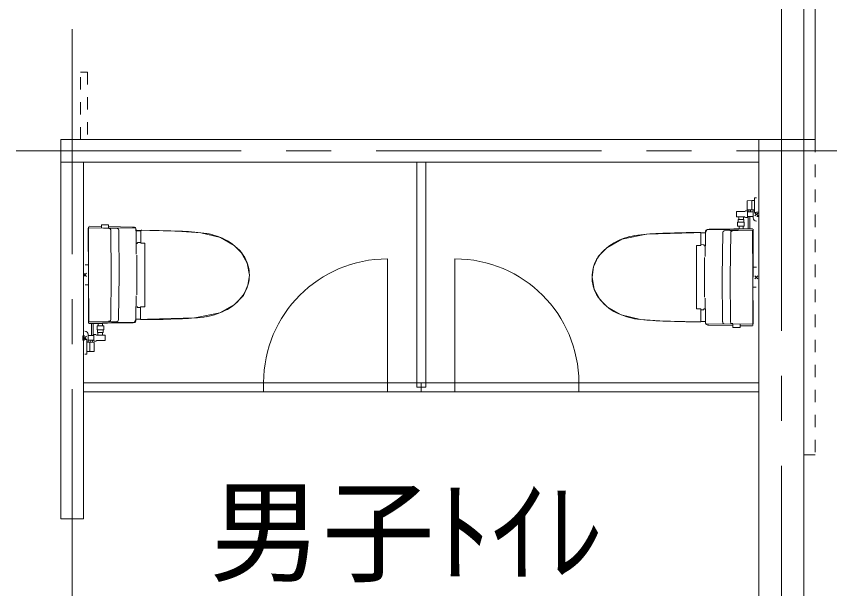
# Model space of a CAD drawing. Units: millimetres at full size, sheet at 1:200; details may follow other scales. Extents: x -41288 to 40712, y -30566 to 25834.
# Drawn here: x -10050 to -6437, y -7603 to -5060 of the extents above; entities that cross this region are included whole.
import ezdxf
from ezdxf.enums import TextEntityAlignment as Align

# ---------------------------------------------------------------- set-up
doc = ezdxf.new("R2010")
doc.units = ezdxf.units.MM
doc.header["$LTSCALE"] = 200
doc.linetypes.add('CHAIN1', pattern=[8, 5, -1, 1, -1])
doc.linetypes.add('USER6', pattern=[0.555573, 0.27771, -0.277863])
doc.layers.add('2-A_文字', color=7, linetype='Continuous', lineweight=18)
doc.layers.add('2-B_寸法', color=7, linetype='Continuous', lineweight=18)
doc.styles.add('ＭＳ ゴシック', font='')
doc.styles.get('ＭＳ ゴシック').set_extended_font_data('MS Gothic')

# ---------------------------------------------------------------- blocks, each defined once
blk = doc.blocks.new('____-24-1')
at = {"layer": '2-B_寸法'}
for p, q in [((617803, -198037), (617806, -196062)), ((618781, -196014), (617806, -196062)), ((618781, -196014), (618778, -198088)), ((619430, -196014), (618781, -196014)), ((619427, -198676), (619431, -195427)), ((619431, -195427), (619831, -195428)), ((615378, -198446), (617158, -198448)), ((615729, -198446), (615378, -198446)), ((617388, -198354), (617428, -198314)), ((617388, -198354), (617428, -198314)), ((617428, -198314), (617828, -198314)), ((617428, -198314), (617771, -198314)), ((618778, -198088), (617803, -198037)), ((617828, -198314), (617826, -199784)), ((617826, -199687), (617827, -198412)), ((619127, -198539), (617827, -198537)), ((619127, -198539), (617827, -198537)), ((619428, -198089), (618778, -198088)), ((619127, -198251), (619125, -199851)), ((619127, -198329), (619125, -199929)), ((619427, -198676), (619827, -198677)), ((620180, -198699), (619472, -199405)), ((620179, -199406), (619473, -198698)), ((620335, -198555), (619927, -198543)), ((620333, -199551), (620335, -198555)), ((615376, -199646), (617156, -199648)), ((615727, -199646), (615376, -199646)), ((617050, -200223), (615800, -200221)), ((615902, -199821), (615902, -200221)), ((616950, -199823), (616949, -200223)), ((617125, -199648), (617156, -199648)), ((617125, -199648), (617156, -199648)), ((617386, -199744), (617426, -199784)), ((617386, -199744), (617426, -199784)), ((617426, -199784), (617826, -199784)), ((617426, -199784), (617769, -199784)), ((619126, -199563), (617826, -199562)), ((619126, -199563), (617826, -199562)), ((618003, -199640), (617983, -202256)), ((618373, -202250), (618393, -199640)), ((620333, -199551), (619925, -199561)), ((620333, -199551), (619925, -199561)), ((614807, -202306), (609299, -202394)), ((614807, -202306), (615948, -202307)), ((615648, -200814), (615647, -201713)), ((615647, -201713), (617122, -201715)), ((615648, -200814), (617123, -200816)), ((615948, -202287), (618950, -202239)), ((615958, -202291), (615959, -201714)), ((616891, -202275), (616892, -201715)), ((617122, -201715), (617123, -200816)), ((607249, -203112), (605074, -203116)), ((607475, -203477), (607468, -205984)), ((607480, -203275), (607475, -203477)), ((608465, -203207), (607492, -203223)), ((608450, -208403), (608515, -203773)), ((608515, -203773), (608525, -202893)), ((612245, -213039), (612357, -203125)), ((612661, -202717), (618949, -202616)), ((614008, -213041), (614113, -203156)), ((614590, -202742), (614473, -202745)), ((619042, -223747), (619072, -202351)), ((608049, -205817), (607468, -205803)), ((606542, -205982), (606532, -213031)), ((607468, -205984), (606542, -205982)), ((608315, -208634), (608303, -217433)), ((619810, -210825), (619060, -210824)), ((606523, -220080), (606532, -213031)), ((612245, -213039), (612330, -222952)), ((614008, -213041), (614086, -222927)), ((620161, -212696), (619453, -213402)), ((620160, -213403), (619454, -212695)), ((619804, -215274), (619054, -215273)), ((608438, -217664), (608490, -222294)), ((607448, -220081), (606523, -220080)), ((607449, -222587), (607448, -220081)), ((608030, -220249), (607448, -220261)), ((607222, -222952), (605047, -222942)), ((607453, -222790), (607449, -222587)), ((608439, -222860), (607465, -222841)), ((608490, -222294), (608498, -223174)), ((614596, -223776), (609270, -223675)), ((612633, -223362), (618921, -223480)), ((614562, -223342), (614445, -223339)), ((614594, -223490), (614599, -224190)), ((616187, -224192), (616194, -223492)), ((618920, -223857), (616190, -223806)), ((619093, -223296), (619043, -223296)), ((619091, -223413), (619093, -223296)), ((616187, -224192), (614599, -224190))]:
    blk.add_line(p, q, dxfattribs=at)
for points in [[(615378, -198446), (615376, -199646), (615378, -198446)], [(620333, -199551), (620335, -198555), (619927, -198543)], [(615877, -200814), (615800, -200722), (615800, -200221)], [(616972, -200815), (617049, -200724), (617050, -200223)]]:
    blk.add_lwpolyline(points, dxfattribs=at)
blk.add_lwpolyline([(618949, -202616), (608893, -202449), (608523, -203111), (595414, -203493), (589914, -204587), (586614, -206486), (584655, -208440), (583657, -210735), (583326, -213015), (583788, -215688), (585151, -218056), (586687, -219596), (589764, -221379), (594081, -222405), (599387, -222771), (608496, -222956), (608581, -223475), (619091, -223413)], close=True, dxfattribs=at)
for centre, radius, start, end in [((617158, -198123), 325, 269.92203, 314.92203), ((625929, -199957), 7933, 166.16131, 169.69261), ((625929, -199957), 7593, 165.67041, 169.22936), ((619827, -198252), 700, 166.4992, 179.92206), ((615727, -199821), 175, 359.92203, 89.92203), ((617125, -199823), 175, 89.92203, 179.92206), ((617156, -199973), 325, 44.92203, 89.92203), ((619825, -199852), 700, 179.92203, 269.92203), ((619825, -199852), 700, 179.92203, 269.92203), ((595170, -217852), 14268, 99.30872, 119.19713), ((600657, -262707), 59446, 92.37368, 97.60135), ((617346, -753871), 550892, 91.27653, 91.99228), ((607259, -203708), 595, 80.21866, 91.01867), ((607317, -203399), 282, 61.6101, 81.18367), ((607410, -203222), 81.9, 359.21783, 59.46552), ((607437, -203238), 56.3, 319.17228, 15.40994), ((608990, -202861), 466, 144.79038, 183.90223), ((608952, -202917), 472, 97.19286, 136.6698), ((609350, -204314), 1921, 91.53257, 103.83034), ((612718, -203077), 364, 98.93686, 187.68414), ((614696, -203136), 584, 158.23079, 181.99183), ((614395, -203022), 262, 119.29392, 156.95341), ((614472, -203203), 458, 89.89378, 116.66201), ((593305, -214570), 10493, 119.0492, 148.7331), ((608063, -206052), 235, 64.95687, 93.23492), ((608058, -206010), 201, 16.08487, 58.57957), ((607703, -206107), 568, 358.06738, 15.52269), ((591310, -213010), 7984, 150.8702, 180.0322), ((591310, -213011), 7984, 179.81186, 208.97386), ((593309, -211456), 10493, 211.11096, 240.79486), ((608044, -220015), 235, 266.60914, 294.88719), ((608039, -220056), 201, 301.26449, 343.75919), ((607685, -219959), 568, 344.32137, 1.77668), ((595183, -208179), 14268, 240.64693, 260.53534), ((600792, -163339), 59446, 262.24271, 267.47038), ((618818, 327778), 550892, 267.85178, 268.56754), ((607234, -222356), 595, 268.82539, 279.6254), ((607291, -222665), 282, 278.66039, 298.23396), ((607383, -222842), 81.9, 300.37854, 0.62623), ((607411, -222826), 56.3, 344.43412, 40.67178), ((608962, -223207), 466, 175.94183, 215.05368), ((608925, -223152), 472, 223.17426, 262.6512), ((609326, -221756), 1921, 256.01372, 268.31149), ((612691, -223002), 364, 172.15992, 260.9072), ((614669, -222948), 584, 177.85223, 201.61327), ((614367, -223062), 262, 202.89065, 240.55015), ((614446, -222880), 458, 243.18205, 269.95028)]:
    blk.add_arc(centre, radius, start, end, dxfattribs=at)
blk = doc.blocks.new('____-27-1')
at = {"layer": '2-B_寸法'}
for p, q in [((471462, -202155), (471460, -202272)), ((471460, -202272), (471509, -202272)), ((471511, -201821), (471481, -223217)), ((477920, -202206), (471632, -202088)), ((471633, -201711), (474362, -201762)), ((474366, -201376), (474359, -202076)), ((474366, -201376), (475954, -201378)), ((475959, -202078), (475954, -201378)), ((475957, -201792), (481283, -201892)), ((475991, -202226), (476108, -202229)), ((476544, -212527), (476467, -202641)), ((478308, -212529), (478223, -202615)), ((482063, -203274), (482055, -202393)), ((482115, -207904), (482063, -203274)), ((482114, -202708), (483088, -202726)), ((483100, -202778), (483104, -202981)), ((483104, -202981), (483104, -205487)), ((483331, -202616), (485506, -202626)), ((482523, -205318), (483104, -205306)), ((483104, -205487), (484030, -205488)), ((484030, -205488), (484021, -212537)), ((482237, -216933), (482249, -208135)), ((470749, -210294), (471499, -210295)), ((470392, -212872), (471100, -212166)), ((470393, -212165), (471099, -212873)), ((476544, -212527), (476440, -222412)), ((478308, -212529), (478196, -222442)), ((484011, -219585), (484021, -212537)), ((470743, -214743), (471493, -214744)), ((482102, -217164), (482038, -221794)), ((482503, -219751), (483085, -219764)), ((483078, -222090), (483085, -219584)), ((483085, -219584), (484011, -219585)), ((482038, -221794), (482028, -222675)), ((483073, -222293), (483078, -222090)), ((474605, -223281), (471603, -223329)), ((477892, -222851), (471604, -222952)), ((472180, -223318), (472159, -225927)), ((472549, -225928), (472570, -223311)), ((473431, -223852), (473430, -224752)), ((474906, -223854), (473431, -223852)), ((473662, -223293), (473661, -223853)), ((474595, -223277), (474594, -223854)), ((475746, -223262), (474605, -223261)), ((474905, -224754), (474906, -223854)), ((475746, -223262), (481254, -223174)), ((475963, -222825), (476080, -222823)), ((482087, -222360), (483061, -222345)), ((483304, -222455), (485479, -222452)), ((471425, -227317), (471428, -225717)), ((471426, -227239), (471428, -225639)), ((472725, -227253), (472727, -225784)), ((473127, -225784), (472727, -225784)), ((473127, -225784), (472784, -225784)), ((473167, -225824), (473127, -225784)), ((473167, -225824), (473127, -225784)), ((474905, -224754), (473430, -224752)), ((473503, -225345), (474752, -225347)), ((473603, -225745), (473604, -225345)), ((474651, -225746), (474651, -225346)), ((470219, -226017), (470218, -227013)), ((470218, -227013), (470626, -227024)), ((470219, -226017), (470627, -226007)), ((470219, -226017), (470627, -226007)), ((470373, -226869), (471081, -226163)), ((470374, -226162), (471080, -226870)), ((471126, -226891), (470726, -226891)), ((471126, -226891), (471122, -230141)), ((471125, -227479), (471775, -227480)), ((471426, -227029), (472726, -227031)), ((471426, -227029), (472726, -227031)), ((471427, -226004), (472727, -226006)), ((471427, -226004), (472727, -226006)), ((471772, -229554), (471775, -227480)), ((471775, -227480), (472750, -227531)), ((472727, -225881), (472725, -227156)), ((473125, -227254), (472725, -227253)), ((472750, -227531), (472747, -229505)), ((473125, -227254), (472782, -227253)), ((473165, -227214), (473125, -227254)), ((473165, -227214), (473125, -227254)), ((475175, -227122), (473395, -227119)), ((475177, -225922), (473397, -225920)), ((473428, -225920), (473397, -225920)), ((473428, -225920), (473397, -225920)), ((474824, -227121), (475175, -227122)), ((474825, -225922), (475177, -225922)), ((471122, -230141), (470722, -230140)), ((471122, -229553), (471772, -229554)), ((471772, -229554), (472747, -229505))]:
    blk.add_line(p, q, dxfattribs=at)
blk.add_lwpolyline([(471604, -222952), (481660, -223119), (482030, -222457), (495139, -222075), (500639, -220981), (503939, -219082), (505898, -217128), (506896, -214833), (507227, -212553), (506765, -209880), (505402, -207512), (503866, -205971), (500789, -204189), (496471, -203163), (491166, -202796), (482057, -202611), (481972, -202093), (471462, -202155)], close=True, dxfattribs=at)
for points in [[(473580, -224752), (473503, -224844), (473503, -225345)], [(474676, -224754), (474753, -224846), (474752, -225347)], [(470219, -226017), (470218, -227013), (470626, -227024)], [(475175, -227122), (475177, -225922), (475175, -227122)]]:
    blk.add_lwpolyline(points, dxfattribs=at)
for centre, radius, start, end in [((476107, -202687), 458, 63.18205, 89.95028), ((476185, -202506), 262, 22.89065, 60.55015), ((477862, -202566), 364, 352.15992, 80.9072), ((481227, -203812), 1921, 76.01372, 88.31149), ((481628, -202416), 472, 43.17426, 82.6512), ((481591, -202360), 466, 355.94183, 35.05368), ((475884, -202619), 584, 357.85223, 21.61327), ((483142, -202741), 56.3, 164.43412, 220.67178), ((483170, -202725), 81.9, 120.37854, 180.62623), ((483262, -202903), 282, 98.66039, 118.23396), ((483319, -203211), 595, 88.82539, 99.6254), ((471734, -753346), 550892, 87.85178, 88.56754), ((489761, -262228), 59446, 82.24271, 87.47038), ((495370, -217388), 14268, 60.64693, 80.53534), ((482868, -205609), 568, 164.32137, 181.77668), ((482514, -205512), 201, 121.26449, 163.75919), ((482509, -205553), 235, 86.60914, 114.88719), ((497244, -214111), 10493, 31.11096, 60.79486), ((499243, -212557), 7984, 359.81186, 28.97386), ((499243, -212558), 7984, 330.8702, 0.0322), ((497248, -210998), 10493, 299.0492, 328.7331), ((482849, -219461), 568, 178.06738, 195.52269), ((482494, -219558), 201, 196.08487, 238.57957), ((482490, -219516), 235, 244.95687, 273.23492), ((495383, -207716), 14268, 279.30872, 299.19713), ((489896, -162861), 59446, 272.37368, 277.60135), ((476081, -222365), 458, 269.89378, 296.66201), ((476158, -222546), 262, 299.29392, 336.95341), ((475857, -222432), 584, 338.23079, 1.99183), ((477835, -222491), 364, 278.93686, 7.68414), ((481203, -221254), 1921, 271.53257, 283.83034), ((481601, -222651), 472, 277.19286, 316.6698), ((481563, -222706), 466, 324.79038, 3.90223), ((483116, -222330), 56.3, 139.17228, 195.40994), ((483143, -222346), 81.9, 179.21783, 239.46552), ((483235, -222169), 282, 241.6101, 261.18367), ((483293, -221860), 595, 260.21866, 271.01867), ((473206, 328304), 550892, 271.27653, 271.99228), ((470728, -225716), 700, 359.92203, 89.92203), ((470728, -225716), 700, 359.92203, 89.92203), ((473428, -225745), 175, 269.92203, 359.92206), ((474826, -225747), 175, 179.92203, 269.92203), ((470726, -227316), 700, 346.4992, 359.92206), ((464624, -225611), 7593, 345.67041, 349.22936), ((464624, -225611), 7933, 346.16131, 349.69261), ((473394, -227444), 325, 89.92203, 134.92203), ((473397, -225595), 325, 224.92203, 269.92203)]:
    blk.add_arc(centre, radius, start, end, dxfattribs=at)

msp = doc.modelspace()

# ---------------------------------------------------------------- linework, layer by layer
at = {"layer": '2-A_文字', "linetype": 'CHAIN1'}
for p, q in [((-6651.7, 2542.3), (-6651.7, -9557.7)), ((-9801.7, -5117), (-9801.7, -9557.7)), ((-19651.1, -5657.7), (-3251.7, -5657.7))]:
    msp.add_line(p, q, dxfattribs=at)
at = {"layer": '2-A_文字'}
for p, q in [((-6551.7, -8857.7), (-6551.7, -57.7)), ((-6651.7, -5607.7), (-6651.7, -4207.7)), ((-6551.7, -5607.7), (-6751.7, -5607.7)), ((-9751.7, -7292.7), (-9751.7, -5707.7)), ((-8401.7, -6687.7), (-8401.7, -6137.7)), ((-8101.7, -6687.7), (-8101.7, -6137.7)), ((-9751.7, -6687.7), (-6751.7, -6687.7)), ((-8951.7, -6727.7), (-8951.7, -6687.7)), ((-8401.7, -6727.7), (-8401.7, -6687.7)), ((-8251.7, -6687.7), (-8251.7, -6727.7)), ((-8101.7, -6687.7), (-8101.7, -6727.7)), ((-7551.7, -6687.7), (-7551.7, -6727.7)), ((-6751.7, -6727.7), (-9751.7, -6727.7))]:
    msp.add_line(p, q, dxfattribs=at)
for points in [[(-6551.7, -4207.7), (-6501.7, -4207.7), (-6501.7, -5607.7), (-6551.7, -5607.7)], [(-6751.7, -5607.7), (-9851.7, -5607.7), (-9851.7, -5707.7), (-6751.7, -5707.7)], [(-6751.7, -5607.7), (-6751.7, -8207.7), (-6551.7, -8207.7)], [(-9851.7, -5707.7), (-9851.7, -7292.7), (-9751.7, -7292.7)], [(-8231.7, -5707.7), (-8231.7, -6707.7), (-8271.7, -6707.7), (-8271.7, -5707.7)]]:
    msp.add_lwpolyline(points, dxfattribs=at)
at = {"layer": '2-A_文字', "linetype": 'USER6'}
for points in [[(-9764.2, -5607.7), (-9764.2, -5307.7), (-9734.2, -5307.7), (-9734.2, -5607.7)], [(-6551.7, -5607.7), (-6501.7, -5607.7), (-6501.7, -7007.7), (-6551.7, -7007.7)]]:
    msp.add_lwpolyline(points, close=True, dxfattribs=at)
at = {"layer": '2-A_文字'}
for centre, start, end in [((-8401.7, -6687.7), 90, 180), ((-8101.7, -6687.7), 0, 90)]:
    msp.add_arc(centre, 550, start, end, dxfattribs=at)

# ---------------------------------------------------------------- block references
at = {"layer": '2-B_寸法', "xscale": 0.02, "yscale": 0.02}
for name in ['____-24-1', '____-27-1']:
    msp.add_blockref(name, (-19159.5, -1958.5), dxfattribs=at)

# ---------------------------------------------------------------- texts
at = {"layer": '2-A_文字', "style": 'ＭＳ ゴシック'}
msp.add_text('男子ﾄｲﾚ', height=366.6, dxfattribs=at).set_placement((-9192.3, -7643), align=Align.BOTTOM_LEFT)

doc.saveas('drawing.dxf')
